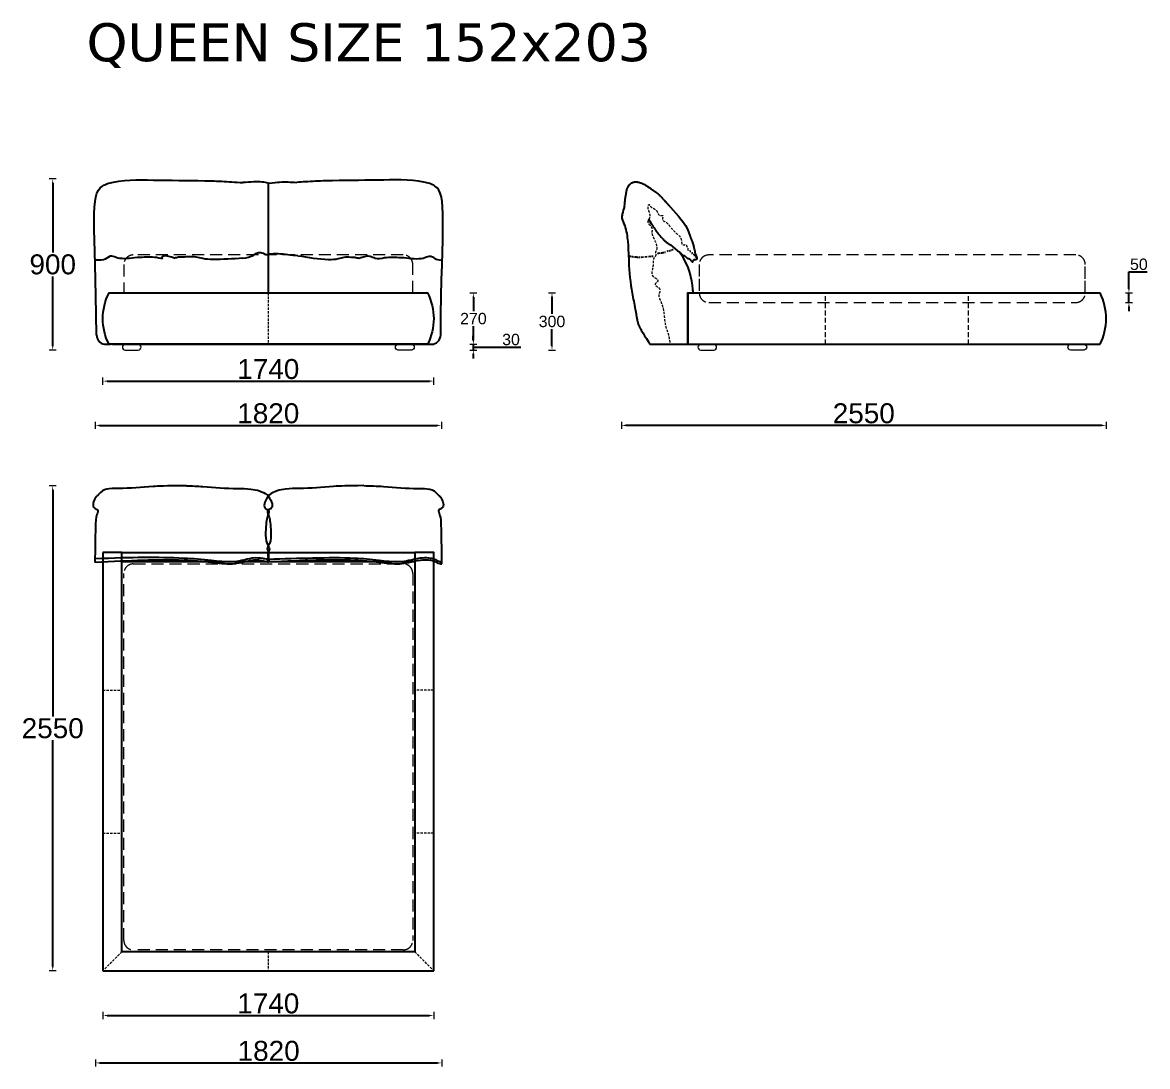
# Model space of a CAD drawing. Header units: millimetres. Extents: x -8642 to 13341, y -1807 to 10084.
# Drawn here: x -8602 to -2685, y -1707 to 3784 of the extents above; entities that cross this region are included whole.
import ezdxf

# ---------------------------------------------------------------- set-up
doc = ezdxf.new("R2010")
doc.units = ezdxf.units.MM
doc.header["$MEASUREMENT"] = 0
doc.linetypes.add('NASCOSTA', pattern=[9.525, 6.35, -3.175])
doc.linetypes.add('TRATTEGGIATA', pattern=[19.05, 12.7, -6.35])
doc.layers.add('_ARREDO', color=7, linetype='Continuous')
for name, color, linetype, lineweight in [('_CUCITURE', 8, 'TRATTEGGIATA', 9), ('_MATERASSO', 4, 'Continuous', 9), ('_PIEDINI', 3, 'Continuous', 9), ('_QUOTE', 1, 'Continuous', 9)]:
    doc.layers.add(name, color=color, linetype=linetype, lineweight=lineweight)
doc.styles.get("Standard").update_dxf_attribs({"font": 'arial.ttf'})
doc.dimstyles.new('1_1', dxfattribs={"dimscale": 15, "dimtxt": 4, "dimasz": 1.5, "dimexe": 1.25, "dimexo": 2, "dimtad": 1, "dimtih": 1, "dimtoh": 1, "dimdec": 0, "dimtxsty": 'Standard', "dimcen": 2.5, "dimclrd": 256, "dimclre": 256, "dimclrt": 256, "dimadec": 0, "dimazin": 0, "dimtfac": 1, "dimtdec": 0, "dimtmove": 0, "dimatfit": 3, "dimfxl": 1.25, "dimfxlon": 1, "dimlwe": 0, "dimarcsym": 0})

# ---------------------------------------------------------------- blocks, each defined once
blk = doc.blocks.new('*D36')
at = {"layer": '_QUOTE', "lineweight": 0, "transparency": 16777216}
for p, q in [((-8424.4, 1346.5), (-8461.9, 1346.5)), ((-8424.4, -1203.8), (-8461.9, -1203.8))]:
    blk.add_line(p, q, dxfattribs=at)
at = {"layer": '_QUOTE', "lineweight": -2, "transparency": 16777216}
for p, q in [((-8443.1, 1324), (-8443.1, 134.3)), ((-8443.1, -1181.3), (-8443.1, 8.3))]:
    blk.add_line(p, q, dxfattribs=at)
at = {"layer": '_QUOTE', "transparency": 16777216}
for points in [[(-8446.9, 1324), (-8439.4, 1324), (-8443.1, 1346.5)], [(-8446.9, -1181.3), (-8439.4, -1181.3), (-8443.1, -1203.8)]]:
    blk.add_solid(points, dxfattribs=at)
at = {"layer": 'Defpoints', "color": 0, "transparency": 16777216}
for p in [(-7739.8, 1346.5), (-8443.1, -1203.8), (-7739.8, -1203.8)]:
    blk.add_point(p, dxfattribs=at)
at = {"layer": '_QUOTE', "transparency": 16777216, "insert": (-8443.1, 71.3), "char_height": 105, "attachment_point": 5}
blk.add_mtext('2550', dxfattribs=at)
blk = doc.blocks.new('*D37')
at = {"layer": '_QUOTE', "lineweight": 0, "transparency": 16777216}
for p, q in [((-8179.3, 1878.7), (-8179.3, 1916.2)), ((-6439.3, 1878.7), (-6439.3, 1916.2))]:
    blk.add_line(p, q, dxfattribs=at)
at = {"layer": '_QUOTE', "lineweight": -2, "transparency": 16777216}
blk.add_line((-8156.8, 1897.5), (-6461.8, 1897.5), dxfattribs=at)
at = {"layer": '_QUOTE', "transparency": 16777216}
for points in [[(-8156.8, 1901.2), (-8156.8, 1893.7), (-8179.3, 1897.5)], [(-6461.8, 1901.2), (-6461.8, 1893.7), (-6439.3, 1897.5)]]:
    blk.add_solid(points, dxfattribs=at)
at = {"layer": 'Defpoints', "color": 0, "transparency": 16777216}
for p in [(-6439.3, 1897.5), (-8179.3, -103.8), (-6439.3, -103.8)]:
    blk.add_point(p, dxfattribs=at)
at = {"layer": '_QUOTE', "transparency": 16777216, "insert": (-7309.3, 1960.5), "char_height": 105, "attachment_point": 5}
blk.add_mtext('1740', dxfattribs=at)
blk = doc.blocks.new('*D38')
at = {"layer": '_QUOTE', "lineweight": 0, "transparency": 16777216}
for p, q in [((-8217.6, -1669.9), (-8217.6, -1707.4)), ((-6397.2, -1669.9), (-6397.2, -1707.4))]:
    blk.add_line(p, q, dxfattribs=at)
at = {"layer": '_QUOTE', "lineweight": -2, "transparency": 16777216}
blk.add_line((-8195.1, -1688.6), (-6419.7, -1688.6), dxfattribs=at)
at = {"layer": '_QUOTE', "transparency": 16777216}
for points in [[(-8195.1, -1684.9), (-8195.1, -1692.4), (-8217.6, -1688.6)], [(-6419.7, -1684.9), (-6419.7, -1692.4), (-6397.2, -1688.6)]]:
    blk.add_solid(points, dxfattribs=at)
at = {"layer": 'Defpoints', "color": 0, "transparency": 16777216}
for p in [(-8217.6, 1078.2), (-6397.2, 947.6), (-6397.2, -1688.6)]:
    blk.add_point(p, dxfattribs=at)
at = {"layer": '_QUOTE', "transparency": 16777216, "insert": (-7307.4, -1625.7), "char_height": 105, "attachment_point": 5}
blk.add_mtext('1820', dxfattribs=at)
blk = doc.blocks.new('*D39')
at = {"layer": '_QUOTE', "lineweight": 0, "transparency": 16777216}
for p, q in [((-8424.4, 2960.9), (-8461.9, 2960.9)), ((-8424.4, 2061.1), (-8461.9, 2061.1))]:
    blk.add_line(p, q, dxfattribs=at)
at = {"layer": '_QUOTE', "lineweight": -2, "transparency": 16777216}
for p, q in [((-8443.1, 2938.4), (-8443.1, 2574)), ((-8443.1, 2083.6), (-8443.1, 2448))]:
    blk.add_line(p, q, dxfattribs=at)
at = {"layer": '_QUOTE', "transparency": 16777216}
for points in [[(-8446.9, 2938.4), (-8439.4, 2938.4), (-8443.1, 2960.9)], [(-8446.9, 2083.6), (-8439.4, 2083.6), (-8443.1, 2061.1)]]:
    blk.add_solid(points, dxfattribs=at)
at = {"layer": 'Defpoints', "color": 0, "transparency": 16777216}
for p in [(-8443.1, 2960.9), (-7853.4, 2960.9), (-8027.5, 2061.1)]:
    blk.add_point(p, dxfattribs=at)
at = {"layer": '_QUOTE', "transparency": 16777216, "insert": (-8443.1, 2511), "char_height": 105, "attachment_point": 5}
blk.add_mtext('900', dxfattribs=at)
blk = doc.blocks.new('*D40')
at = {"layer": '_QUOTE', "lineweight": 0, "transparency": 16777216}
for p, q in [((-5836, 2361.1), (-5798.5, 2361.1)), ((-5836, 2061.1), (-5798.5, 2061.1))]:
    blk.add_line(p, q, dxfattribs=at)
at = {"layer": '_QUOTE', "lineweight": -2, "transparency": 16777216}
for p, q in [((-5817.2, 2338.6), (-5817.2, 2251.1)), ((-5817.2, 2083.6), (-5817.2, 2171.1))]:
    blk.add_line(p, q, dxfattribs=at)
at = {"layer": '_QUOTE', "transparency": 16777216}
for points in [[(-5821, 2338.6), (-5813.5, 2338.6), (-5817.2, 2361.1)], [(-5821, 2083.6), (-5813.5, 2083.6), (-5817.2, 2061.1)]]:
    blk.add_solid(points, dxfattribs=at)
at = {"layer": 'Defpoints', "color": 0, "transparency": 16777216}
for p in [(-6609.9, 2361.1), (-6609.9, 2061.1), (-5817.2, 2061.1)]:
    blk.add_point(p, dxfattribs=at)
at = {"layer": '_QUOTE', "transparency": 16777216, "insert": (-5817.2, 2211.1), "char_height": 60, "attachment_point": 5}
blk.add_mtext('300', dxfattribs=at)
blk = doc.blocks.new('*D41')
at = {"layer": '_QUOTE', "lineweight": 0, "transparency": 16777216}
for p, q in [((-6249.3, 2361.1), (-6211.8, 2361.1)), ((-6249.3, 2091.1), (-6211.8, 2091.1))]:
    blk.add_line(p, q, dxfattribs=at)
at = {"layer": '_QUOTE', "lineweight": -2, "transparency": 16777216}
for p, q in [((-6230.6, 2338.6), (-6230.6, 2266.1)), ((-6230.6, 2113.6), (-6230.6, 2186.1))]:
    blk.add_line(p, q, dxfattribs=at)
at = {"layer": '_QUOTE', "transparency": 16777216}
for points in [[(-6234.3, 2338.6), (-6226.8, 2338.6), (-6230.6, 2361.1)], [(-6234.3, 2113.6), (-6226.8, 2113.6), (-6230.6, 2091.1)]]:
    blk.add_solid(points, dxfattribs=at)
at = {"layer": 'Defpoints', "color": 0, "transparency": 16777216}
for p in [(-6798.7, 2361.1), (-6798.7, 2091.1), (-6230.6, 2091.1)]:
    blk.add_point(p, dxfattribs=at)
at = {"layer": '_QUOTE', "transparency": 16777216, "insert": (-6230.6, 2226.1), "char_height": 60, "attachment_point": 5}
blk.add_mtext('270', dxfattribs=at)
blk = doc.blocks.new('*D42')
at = {"layer": '_QUOTE', "lineweight": -2, "transparency": 16777216}
for p, q in [((-6231, 2113.6), (-6231, 2136.1)), ((-6231, 2091.1), (-6231, 2061.1)), ((-6231, 2091.1), (-6231, 2061.1)), ((-6231, 2076.1), (-6084.9, 2076.1)), ((-6084.9, 2076.1), (-5980.5, 2076.1)), ((-6231, 2038.6), (-6231, 2016.1))]:
    blk.add_line(p, q, dxfattribs=at)
at = {"layer": '_QUOTE', "lineweight": 0, "transparency": 16777216}
for p, q in [((-6249.7, 2091.1), (-6212.2, 2091.1)), ((-6249.7, 2061.1), (-6212.2, 2061.1))]:
    blk.add_line(p, q, dxfattribs=at)
at = {"layer": '_QUOTE', "transparency": 16777216}
for points in [[(-6234.7, 2113.6), (-6227.2, 2113.6), (-6231, 2091.1)], [(-6234.7, 2038.6), (-6227.2, 2038.6), (-6231, 2061.1)]]:
    blk.add_solid(points, dxfattribs=at)
at = {"layer": 'Defpoints', "color": 0, "transparency": 16777216}
for p in [(-6797.4, 2091.1), (-6591.2, 2061.1), (-6231, 2061.1)]:
    blk.add_point(p, dxfattribs=at)
at = {"layer": '_QUOTE', "transparency": 16777216, "insert": (-6032.7, 2116.1), "char_height": 60, "attachment_point": 5}
blk.add_mtext('30', dxfattribs=at)
blk = doc.blocks.new('*D43')
at = {"layer": '_QUOTE', "lineweight": -2, "transparency": 16777216}
for p, q in [((-2782.8, 2383.6), (-2782.8, 2471.7)), ((-2782.8, 2471.7), (-2687.6, 2471.7)), ((-2782.8, 2311.1), (-2782.8, 2361.1)), ((-2782.8, 2288.6), (-2782.8, 2266.1))]:
    blk.add_line(p, q, dxfattribs=at)
at = {"layer": '_QUOTE', "lineweight": 0, "transparency": 16777216}
for p, q in [((-2801.5, 2361.1), (-2764, 2361.1)), ((-2801.5, 2311.1), (-2764, 2311.1))]:
    blk.add_line(p, q, dxfattribs=at)
at = {"layer": '_QUOTE', "transparency": 16777216}
for points in [[(-2786.5, 2383.6), (-2779, 2383.6), (-2782.8, 2361.1)], [(-2786.5, 2288.6), (-2779, 2288.6), (-2782.8, 2311.1)]]:
    blk.add_solid(points, dxfattribs=at)
at = {"layer": 'Defpoints', "color": 0, "transparency": 16777216}
for p in [(-3335, 2361.1), (-3335, 2311.1), (-2782.8, 2311.1)]:
    blk.add_point(p, dxfattribs=at)
at = {"layer": '_QUOTE', "transparency": 16777216, "insert": (-2730.5, 2511.7), "char_height": 60, "attachment_point": 5}
blk.add_mtext('50', dxfattribs=at)
blk = doc.blocks.new('*D35')
at = {"layer": '_QUOTE', "lineweight": 0, "transparency": 16777216}
for p, q in [((-8179.3, -1420.4), (-8179.3, -1457.9)), ((-6439.3, -1420.4), (-6439.3, -1457.9))]:
    blk.add_line(p, q, dxfattribs=at)
at = {"layer": '_QUOTE', "lineweight": -2, "transparency": 16777216}
blk.add_line((-8156.8, -1439.1), (-6461.8, -1439.1), dxfattribs=at)
at = {"layer": '_QUOTE', "transparency": 16777216}
for points in [[(-8156.8, -1435.4), (-8156.8, -1442.9), (-8179.3, -1439.1)], [(-6461.8, -1435.4), (-6461.8, -1442.9), (-6439.3, -1439.1)]]:
    blk.add_solid(points, dxfattribs=at)
at = {"layer": 'Defpoints', "color": 0, "transparency": 16777216}
for p in [(-8179.3, -237.3), (-6439.3, -280.1), (-6439.3, -1439.1)]:
    blk.add_point(p, dxfattribs=at)
at = {"layer": '_QUOTE', "transparency": 16777216, "insert": (-7309.3, -1376.1), "char_height": 105, "attachment_point": 5}
blk.add_mtext('1740', dxfattribs=at)
blk = doc.blocks.new('*D44')
at = {"layer": '_QUOTE', "lineweight": 0, "transparency": 16777216}
for p, q in [((-5452.2, 1683.4), (-5452.2, 1645.9)), ((-2902.4, 1683.4), (-2902.4, 1645.9))]:
    blk.add_line(p, q, dxfattribs=at)
at = {"layer": '_QUOTE', "lineweight": -2, "transparency": 16777216}
blk.add_line((-2924.9, 1664.7), (-5429.7, 1664.7), dxfattribs=at)
at = {"layer": '_QUOTE', "transparency": 16777216}
for points in [[(-5429.7, 1668.4), (-5429.7, 1660.9), (-5452.2, 1664.7)], [(-2924.9, 1668.4), (-2924.9, 1660.9), (-2902.4, 1664.7)]]:
    blk.add_solid(points, dxfattribs=at)
at = {"layer": 'Defpoints', "color": 0, "transparency": 16777216}
for p in [(-5452.2, 2482.1), (-2902.4, 2226.1), (-5452.2, 1664.7)]:
    blk.add_point(p, dxfattribs=at)
at = {"layer": '_QUOTE', "transparency": 16777216, "insert": (-4177.3, 1727.7), "char_height": 105, "attachment_point": 5}
blk.add_mtext('2550', dxfattribs=at)
blk = doc.blocks.new('Sezione testata')
at = {"layer": '_ARREDO', "lineweight": 25}
for points in [[(-13185.4, -19536.9), (-13183.7, -19525.5), (-13183.5, -19523.1), (-13183.3, -19520.4), (-13183, -19517.5), (-13182.6, -19514.1), (-13182.3, -19510.4), (-13181.8, -19506.6), (-13181.5, -19502.6), (-13181, -19498.4), (-13180.3, -19494), (-13179.9, -19489.7), (-13178.4, -19480.5), (-13176.9, -19471.3), (-13176, -19466.6), (-13175, -19462.1), (-13174, -19457.8), (-13173, -19453.5), (-13171.9, -19449.3), (-13170.5, -19445.4), (-13169.3, -19441.8), (-13167.8, -19438.3), (-13166.4, -19435), (-13164.8, -19432), (-13163, -19429.3), (-13161.4, -19426.7), (-13159.6, -19424.3), (-13157.8, -19422.2), (-13156, -19420.3), (-13153.9, -19418.5), (-13152, -19416.9), (-13150, -19415.5), (-13147.8, -19414.2), (-13145.7, -19413.1), (-13143.5, -19412.2), (-13141.4, -19411.3), (-13139.1, -19410.7), (-13137, -19410.2), (-13134.7, -19409.6), (-13132.5, -19409.3), (-13130.2, -19409.1), (-13127.9, -19408.9), (-13125.7, -19408.9), (-13123.4, -19408.9), (-13118.8, -19409.1), (-13114.2, -19409.6), (-13109.7, -19410.6), (-13105.2, -19411.7), (-13100.7, -19413.1), (-13096.3, -19414.6), (-13091.8, -19416.6), (-13087.5, -19418.6), (-13083.3, -19420.6), (-13079.1, -19422.9), (-13074.9, -19425.2), (-13070.8, -19427.8), (-13067, -19430.3), (-13063.1, -19432.8), (-13055.4, -19438.2), (-13048.2, -19443.4), (-13044.7, -19446), (-13041.2, -19448.4), (-13037.9, -19450.9), (-13034.5, -19453.2), (-13031.3, -19455.4), (-13028, -19457.3), (-13024.9, -19459.3), (-13023.2, -19460.3), (-13021.6, -19461.2), (-13019.6, -19462.5), (-13018.6, -19463.3), (-13017.6, -19464.1), (-13016.4, -19464.8), (-13015.2, -19465.7), (-13013.8, -19466.8), (-13012.5, -19468.1), (-13011.1, -19469.3), (-13009.5, -19470.7), (-13007.6, -19472.3), (-13005.9, -19474), (-13004, -19475.9), (-13001.8, -19477.8), (-12999.6, -19480.1), (-12997.2, -19482.5), (-12994.7, -19485.1), (-12992.1, -19487.8), (-12989.2, -19490.8), (-12986.1, -19494.2), (-12982.9, -19497.6), (-12979.4, -19501.2), (-12977.6, -19503.3), (-12975.8, -19505.3), (-12974, -19507.4), (-12972.1, -19509.6), (-12970.1, -19511.8), (-12968, -19514.1), (-12965.8, -19516.4), (-12963.7, -19518.8), (-12961.6, -19521.3), (-12959.2, -19523.9), (-12957, -19526.6), (-12954.5, -19529.3), (-12952.1, -19532.1), (-12949.6, -19534.9), (-12946.9, -19538), (-12944.4, -19540.9), (-12943.1, -19542.5)], [(-13185.4, -19536.9), (-13186.5, -19539.9), (-13187.4, -19542.7), (-13189, -19548), (-13191.3, -19557.9), (-13194.2, -19568.3), (-13196.9, -19578.9), (-13198, -19584.2), (-13198.7, -19589.5), (-13198.9, -19594.7), (-13198.3, -19599.6), (-13197.2, -19604.7), (-13195.4, -19609.5), (-13191.4, -19619.1), (-13187.6, -19628.9), (-13184, -19639), (-13180.9, -19649.1), (-13178.2, -19659.5), (-13175.7, -19669.9), (-13173.5, -19680.3), (-13171.6, -19690.7), (-13170.1, -19701.2), (-13168.9, -19711.7), (-13167.8, -19722.2), (-13166.2, -19743.1), (-13165.3, -19764.2), (-13164.6, -19785.1), (-13163, -19827.2), (-13162.1, -19848.3), (-13160.7, -19869.6), (-13158.8, -19890.7), (-13156.6, -19911.7), (-13154.1, -19932.5), (-13151.2, -19953), (-13148.1, -19973.5), (-13144.5, -19993.7), (-13140.7, -20014.4), (-13138.6, -20025), (-13136.6, -20035.9), (-13132.2, -20058.1), (-13130.1, -20069), (-13128.1, -20079.4), (-13127.2, -20084.3), (-13126.4, -20088.7), (-13125.8, -20093), (-13125, -20097), (-13124.4, -20100.5), (-13123.9, -20103.9), (-13123.5, -20106.6), (-13123.3, -20108.8), (-13122.9, -20110.8), (-13122.7, -20113), (-13122.3, -20114.6), (-13122.2, -20116.4), (-13121.8, -20118.4), (-13121.3, -20121), (-13120.6, -20123.9), (-13119.8, -20127.5), (-13119, -20131.9), (-13117.9, -20136.8), (-13116.8, -20142.3), (-13116, -20145.6), (-13115.3, -20148.9), (-13114.3, -20152.5), (-13113.6, -20154.7), (-13113, -20157.3), (-13111.6, -20160.6), (-13110.7, -20162.5), (-13109.6, -20164.7), (-13108.5, -20167.1), (-13107.1, -20169.9), (-13105.5, -20172.9), (-13103.7, -20176.2), (-13101.8, -20179.8), (-13099.4, -20183.9), (-13096.7, -20188.4), (-13093.8, -20193.4), (-13090.9, -20198.7), (-13087.2, -20204.5), (-13083.5, -20211), (-13079.3, -20217.8), (-13074.8, -20225.1), (-13069.9, -20233), (-13064.6, -20241.6), (-13058.8, -20250.8), (-13052.6, -20260.6), (-13051, -20263.2), (-12851.6, -20263.2)], [(-13058.5, -19605.6), (-13044.4, -19627.9), (-13043, -19629.7), (-13042, -19631.6), (-13040.8, -19633.5), (-13039.7, -19635.2), (-13038.5, -19636.9), (-13037.4, -19638.5), (-13036.5, -19640.2), (-13035.4, -19641.8), (-13034.5, -19643.2), (-13033.5, -19644.7), (-13032.6, -19646.2), (-13031.6, -19647.5), (-13030.8, -19648.8), (-13029.2, -19651.3), (-13027.6, -19653.8), (-13026.1, -19655.9), (-13024.7, -19657.9), (-13023.4, -19660), (-13022.1, -19661.6), (-13021, -19663.3), (-13019.9, -19664.9), (-13018.8, -19666.4), (-13018, -19667.7), (-13017, -19669), (-13016.3, -19670.1), (-13015.3, -19671.3), (-13014.6, -19672.2), (-13013.9, -19673.3), (-13013.2, -19674.2), (-13012.5, -19675.1), (-13011.3, -19676.6), (-13010, -19678.2), (-13007.6, -19681.3), (-13002.6, -19687.2), (-12997.8, -19693.1), (-12992.7, -19698.8), (-12990.2, -19701.8), (-12987.5, -19704.7), (-12984.9, -19707.4), (-12982.3, -19710.2), (-12979.5, -19712.8), (-12976.7, -19715.5), (-12973.7, -19718.1), (-12970.8, -19720.7), (-12967.9, -19723.2), (-12965, -19725.6), (-12961.9, -19728), (-12958.7, -19730.2), (-12955.7, -19732.6), (-12952.5, -19734.7), (-12949.2, -19736.7), (-12946, -19738.8), (-12942.5, -19740.7), (-12906.1, -19772), (-12899.1, -19775.4), (-12897.5, -19776.4), (-12895.8, -19777.3), (-12894.3, -19778.5), (-12892.7, -19779.7), (-12891.5, -19781.2), (-12890.2, -19782.7), (-12887.7, -19785.8), (-12886.6, -19787.3), (-12885.2, -19788.8), (-12884, -19790.1), (-12883.2, -19790.8), (-12882.5, -19791.3), (-12881.7, -19791.9), (-12880.9, -19792.5), (-12880.1, -19792.7), (-12879.3, -19793.3), (-12877.4, -19793.9), (-12875.7, -19794.5), (-12873.8, -19795.2), (-12872, -19795.9), (-12870.2, -19796.7), (-12869.3, -19797.1), (-12868.6, -19797.6), (-12867.1, -19798.7), (-12865.5, -19800), (-12862.7, -19802.7), (-12861.4, -19804), (-12859.8, -19805.2), (-12858.3, -19806.3), (-12856.6, -19807.5), (-12854.9, -19808.5), (-12853.1, -19809.4), (-12849.7, -19811.1), (-12847.9, -19811.8), (-12846.3, -19812.6), (-12844.9, -19813.6), (-12843.3, -19814.4), (-12841.9, -19815.7), (-12840.4, -19816.9), (-12839.6, -19817.6), (-12838.9, -19818.3), (-12838.1, -19819.1), (-12837.2, -19820), (-12835.6, -19821.9), (-12834, -19824), (-12832.2, -19825.9), (-12831.3, -19826.9), (-12830.5, -19827.6), (-12829.9, -19828.4), (-12829.1, -19829), (-12828.4, -19829.6), (-12827.7, -19829.7), (-12827.5, -19829.8), (-12827.1, -19829.9), (-12826.9, -19830), (-12826.5, -19829.9), (-12826.4, -19829.7), (-12826.1, -19829.6), (-12826, -19829.3), (-12825.7, -19829), (-12825.4, -19828.2), (-12825.1, -19827.3), (-12824.9, -19826.3), (-12824.7, -19825.3), (-12824.2, -19824.4), (-12823.8, -19823.3), (-12823.2, -19822.3), (-12822.7, -19821.4), (-12822.1, -19820.6), (-12821.4, -19819.8), (-12820.5, -19819.2), (-12819.7, -19818.5), (-12818.9, -19818.1), (-12818, -19817.6), (-12816.1, -19816.9), (-12815.2, -19816.8), (-12814.2, -19816.9), (-12813.3, -19816.8), (-12812.3, -19817), (-12811.3, -19817.1), (-12810.3, -19817.3), (-12808.2, -19817.7)], [(-12846.7, -19676), (-12844.9, -19681.5), (-12843.6, -19684.9), (-12841.4, -19691.5), (-12840.1, -19694.7), (-12838.9, -19697.9), (-12837.7, -19700.9), (-12836.4, -19704.1), (-12835.2, -19707.1), (-12834, -19710.1), (-12832.9, -19713), (-12831.8, -19715.8), (-12830.6, -19718.6), (-12829.5, -19721.5), (-12825.8, -19732.6), (-12825, -19735.4), (-12824.3, -19738.2), (-12822.9, -19743.6), (-12821.4, -19749.1), (-12820.7, -19751.9), (-12820.1, -19754.8), (-12818.7, -19760.7), (-12817.3, -19766.7), (-12815.8, -19772.7), (-12814.4, -19778.8), (-12812.9, -19785), (-12811.4, -19791.1), (-12804.2, -19808.2)]]:
    blk.add_lwpolyline(points, dxfattribs=at)
at = {"layer": '_ARREDO'}
blk.add_lwpolyline([(-12851.6, -20263.2), (-12851.6, -19993.2), (-12823.5, -19993.2)], dxfattribs=at)
for points in [[(-12943.1, -19542.5), (-12907.3, -19584.1), (-12864, -19624), (-12846.7, -19676)], [(-12804.2, -19808.2), (-12802.8, -19811.4), (-12804.9, -19818.5), (-12808.2, -19817.7)]]:
    blk.add_open_spline(points, degree=3, dxfattribs=at)
at = {"layer": '_ARREDO', "lineweight": 25}
blk.add_open_spline([(-12823.5, -19993.2), (-12824.2, -19986.4), (-12825, -19979.5), (-12825.8, -19972.7), (-12825.8, -19972.7), (-12825.8, -19972.7), (-12825.8, -19972.7), (-12831.6, -19921.4), (-12839.3, -19854.5), (-12895, -19777.9)], degree=3, knots=[-19.746579, -19.746579, -19.746579, -19.746579, -0.0005, -0.0005, -0.0005, 0, 0, 0, 200.280771, 200.280771, 200.280771, 200.280771], dxfattribs=at)
at = {"layer": '_CUCITURE', "lineweight": 25}
for points in [[(-13151.2, -19802.1), (-13156.4, -19801.4)], [(-13141.6, -19803.5), (-13148, -19802.5)], [(-13132.2, -19804.7), (-13136.3, -19804.2), (-13138.4, -19803.9)], [(-13122.7, -19805.5), (-13126.3, -19805.4), (-13129, -19804.9)], [(-13113.1, -19806), (-13116.3, -19805.8), (-13119.5, -19805.7)], [(-13103.4, -19806.1), (-13106.1, -19806.1), (-13110, -19806)], [(-13044, -19801.6), (-13046.2, -19801.8), (-13100.3, -19806)], [(-13034.3, -19801.5), (-13040.8, -19801.6)], [(-13011.8, -19785), (-13006.7, -19784.3)], [(-13003.6, -19783.8), (-12997.1, -19782.8)], [(-12994, -19782.3), (-12991.7, -19782.1), (-12987.7, -19781.3)], [(-12984.6, -19780.8), (-12982, -19780.4), (-12978.2, -19779.6)], [(-12975.1, -19779.1), (-12972, -19778.4), (-12968.9, -19777.7)], [(-12961.1, -19774.2), (-12954.9, -19772.1)], [(-12951.9, -19771.2), (-12946.8, -19769.6)], [(-12943.7, -19768.9), (-12940.2, -19768.1), (-12937.5, -19767.2)], [(-12934.4, -19766.5), (-12930.5, -19765.3), (-12928.5, -19764.7)]]:
    blk.add_lwpolyline(points, dxfattribs=at)
at = {"layer": '_CUCITURE'}
blk.add_spline([(-12944.6, -20254), (-12953.1, -20211.4), (-12968.3, -20162.2), (-12974.3, -20113.5), (-12989.9, -20046.1), (-13001.8, -19998.9), (-12997.3, -19975.3), (-13002.4, -19967.7), (-13019.2, -19954.9), (-13020.7, -19943.4), (-13008, -19929.5), (-13032.8, -19907.2), (-13034.3, -19858.4), (-13032.6, -19828.2), (-13026.9, -19806.2), (-13018.7, -19794), (-13020.6, -19780.3), (-13015.4, -19767.2), (-13014.2, -19749.7), (-13028.8, -19708.6), (-13039, -19678.9), (-13039.3, -19653.1), (-13058, -19627.2), (-13060.8, -19613.2), (-13053.3, -19600.4), (-13050.5, -19586.9), (-13055.6, -19563.6), (-13060.9, -19543), (-13055.6, -19527.7), (-13049.4, -19536.5), (-13031.2, -19549), (-13014.2, -19563.6), (-12996.4, -19586.5), (-12984.6, -19585.8), (-12984.9, -19606.7), (-12970.8, -19618.8), (-12948.4, -19639.8), (-12909.9, -19681.5), (-12887.1, -19709.5), (-12876.1, -19740.5), (-12861.5, -19739.5), (-12856.2, -19751.2), (-12851.2, -19757.5), (-12851.2, -19767.6), (-12842, -19767.2), (-12839.2, -19777.2), (-12828.6, -19780.9), (-12830.5, -19789), (-12820, -19790.4), (-12818.1, -19799.9), (-12808.1, -19805.2), (-12804.8, -19814.4)], degree=3, dxfattribs=at)
blk = doc.blocks.new('*D34')
at = {"layer": '_QUOTE', "lineweight": 0, "transparency": 16777216}
for p, q in [((-8219.5, 1683.4), (-8219.5, 1645.9)), ((-6399.2, 1683.4), (-6399.2, 1645.9))]:
    blk.add_line(p, q, dxfattribs=at)
at = {"layer": '_QUOTE', "lineweight": -2, "transparency": 16777216}
blk.add_line((-8197, 1664.7), (-6421.7, 1664.7), dxfattribs=at)
at = {"layer": '_QUOTE', "transparency": 16777216}
for points in [[(-8197, 1668.4), (-8197, 1660.9), (-8219.5, 1664.7)], [(-6421.7, 1668.4), (-6421.7, 1660.9), (-6399.2, 1664.7)]]:
    blk.add_solid(points, dxfattribs=at)
at = {"layer": 'Defpoints', "color": 0, "transparency": 16777216}
for p in [(-8219.5, 2856.4), (-6399.2, 2725.8), (-6399.2, 1664.7)]:
    blk.add_point(p, dxfattribs=at)
at = {"layer": '_QUOTE', "transparency": 16777216, "insert": (-7309.3, 1727.7), "char_height": 105, "attachment_point": 5}
blk.add_mtext('1820', dxfattribs=at)

msp = doc.modelspace()

# ---------------------------------------------------------------- linework, layer by layer
at = {"layer": '_ARREDO', "color": 0}
for p, q in [((-7310.7, 2938.8), (-7310.1, 2361.1)), ((-7310.7, 2938.8), (-7310.1, 2361.1)), ((-7308.4, 2361.1), (-7308.5, 2938.1)), ((-8171.3, 2091.2), (-8138.4, 2091.1)), ((-8129.3, 2091.1), (-6439.3, 2091.1))]:
    msp.add_line(p, q, dxfattribs=at)
at = {"layer": '_ARREDO'}
msp.add_line((-5102.4, 2091.1), (-2934.7, 2091.1), dxfattribs=at)
msp.add_lwpolyline([(-6471.6, 2091.1), (-8147.1, 2091.1, -0.238729), (-8147.1, 2361.1), (-6471.6, 2361.1, -0.238729)], format="xyb", close=True, dxfattribs=at)
for points in [[(-5102.4, 2091.1), (-5102.4, 2361.1)], [(-5102.4, 2361.1), (-5102.4, 2091.1)], [(-5102.4, 2361.1), (-2934.7, 2361.1)], [(-6471.6, 2091.1), (-6452.7, 2091.2)], [(-8179.3, 996.2), (-8179.3, -1203.8)], [(-8079.3, -1103.8), (-8079.3, 996.2), (-8179.3, 996.2)], [(-6439.3, -1203.8), (-6439.3, 996.2), (-6539.3, 996.2), (-6539.3, -1103.8)], [(-6539.3, -1103.8), (-8079.3, -1103.8)], [(-8179.3, -1203.8), (-6439.3, -1203.8)]]:
    msp.add_lwpolyline(points, dxfattribs=at)
msp.add_lwpolyline([(-2934.7, 2091.1), (-2934.7, 2091.1, 0.238729), (-2934.7, 2361.1, 0.238729)], format="xyb", dxfattribs=at)
msp.add_lwpolyline([(-8079.3, 946.2), (-8079.3, 996.2), (-6539.3, 996.2), (-6539.3, 946.2)], close=True, dxfattribs=at)
at = {"layer": '_ARREDO', "color": 0}
for centre, radius, start, end in [((-8160.9, 2142), 51.9, 181.44473, 258.3601), ((-6452.7, 2141.2), 50, 270.04276, 359.40329)]:
    msp.add_arc(centre, radius, start, end, dxfattribs=at)
for points, knots in [([(-8212.7, 2140.6), (-8218.4, 2738.8), (-8257.1, 2908.9), (-8073.1, 2960.5), (-7863.1, 2952.1), (-7674.9, 2954.4), (-7517.7, 2947.2), (-7462.8, 2943), (-7443.6, 2942.2)], [0.97874, 0.97874, 0.97874, 0.97874, 33.87459, 41.444807, 67.800101, 98.55114, 109.295887, 115.063562, 115.063562, 115.063562, 115.063562]), ([(-6402.7, 2140.6), (-6397.1, 2738.8), (-6358.4, 2908.9), (-6542.3, 2960.5), (-6752.4, 2952.1), (-6940.5, 2954.4), (-7093.5, 2947.4), (-7144.2, 2943.7), (-7159.2, 2942.9)], [0.978652, 0.978652, 0.978652, 0.978652, 33.87459, 41.444807, 67.800101, 98.55114, 109.295887, 113.789424, 113.789424, 113.789424, 113.789424]), ([(-7309.4, 2938.1), (-7319.2, 2940.7), (-7355.4, 2949.2), (-7402.2, 2943.9), (-7443.6, 2942.2)], [141.247301, 141.247301, 141.247301, 141.247301, 145.493894, 156.0179, 156.0179, 156.0179, 156.0179]), ([(-7309.4, 2938.1), (-7278.2, 2940.7), (-7233.3, 2948.5), (-7190.1, 2944.6), (-7159.2, 2942.9)], [142.576049, 142.576049, 142.576049, 142.576049, 146.822642, 156.169675, 156.169675, 156.169675, 156.169675]), ([(-7193.7, 2559.9), (-7227.9, 2565.2), (-7264.8, 2569.3), (-7305.2, 2565), (-7309.3, 2564.9)], [99.121874, 99.121874, 99.121874, 99.121874, 109.465772, 110.6844, 110.6844, 110.6844, 110.6844]), ([(-7739.8, 1347.5), (-7857.9, 1346.6), (-7947.2, 1342.5), (-8060.4, 1330.9), (-8173.4, 1333.1), (-8186.5, 1315.4), (-8225.6, 1279.1), (-8241.6, 1230.4), (-8199.8, 1222.3), (-8215.2, 1186.7), (-8219.4, 1166.2), (-8221.4, 944.9)], [1323.899986, 1323.899986, 1323.899986, 1323.899986, 1427.9085, 1645.520083, 1731.152126, 1839.404734, 1862.672187, 1931.372978, 1952.584466, 1981.71284, 2036.703079, 2036.703079, 2036.703079, 2036.703079]), ([(-7739.8, 1347.5), (-7710.9, 1346.6), (-7621.7, 1342.5), (-7508.5, 1330.9), (-7395.5, 1333.1), (-7336, 1316.4), (-7311.7, 1296), (-7309.6, 1294)], [1323.899986, 1323.899986, 1323.899986, 1323.899986, 1427.9085, 1645.520083, 1731.152126, 1839.404734, 1850.000893, 1850.000893, 1850.000893, 1850.000893]), ([(-6807.6, 1348), (-6896.6, 1347.1), (-6991.7, 1343.1), (-7110.7, 1330.9), (-7223.7, 1333.1), (-7283.2, 1316.4), (-7307.5, 1296), (-7309.6, 1294)], [1302.922883, 1302.922883, 1302.922883, 1302.922883, 1427.9085, 1645.520083, 1731.152126, 1839.404734, 1850.000893, 1850.000893, 1850.000893, 1850.000893]), ([(-6807.6, 1348), (-6772.9, 1347.1), (-6677.8, 1343.1), (-6558.8, 1330.9), (-6445.8, 1333.1), (-6432.6, 1315.4), (-6393.5, 1279.1), (-6377.6, 1230.4), (-6419.4, 1222.3), (-6403, 1184.5), (-6399.2, 1163), (-6398.2, 936.4)], [1302.922883, 1302.922883, 1302.922883, 1302.922883, 1427.9085, 1645.520083, 1731.152126, 1839.404734, 1862.672187, 1931.372978, 1952.584466, 1981.71284, 2043.327416, 2043.327416, 2043.327416, 2043.327416]), ([(-8221.4, 944.9), (-8027.4, 954.6), (-7861.8, 964.3), (-7620.2, 948.3), (-7518.7, 932.4), (-7445.4, 943.5), (-7380.2, 962.6), (-7350.1, 955.5), (-7313.8, 947.8), (-7308.1, 947.2)], [9.23544, 9.23544, 9.23544, 9.23544, 56.33891, 70.896853, 81.985192, 86.801344, 93.037044, 102.209071, 104.313668, 104.313668, 104.313668, 104.313668]), ([(-8221.2, 964.5), (-8019.7, 972.1), (-7858.3, 974.4), (-7620.9, 959.6), (-7519.5, 943.7), (-7446.2, 954.7), (-7381, 973.9), (-7350.3, 966.5), (-7329.2, 964.4), (-7307.9, 961.9)], [11.201003, 11.201003, 11.201003, 11.201003, 57.024861, 71.582805, 82.671143, 87.487296, 93.722995, 102.895022, 105.505868, 105.505868, 105.505868, 105.505868]), ([(-7308.1, 947.2), (-7121.4, 955.7), (-6929.1, 963.5), (-6740.5, 948.3), (-6639.1, 932.4), (-6565.7, 943.5), (-6500.6, 962.6), (-6426.5, 953.7), (-6424.1, 941), (-6400.9, 936.8), (-6398.6, 936.4), (-6398.3, 936.4), (-6398, 936.4), (-6397.2, 936.4)], [13.178188, 13.178188, 13.178188, 13.178188, 56.33891, 70.896853, 81.985192, 86.801344, 93.037044, 102.209071, 108.619238, 109.293019, 109.293019, 109.293019, 109.340932, 109.340932, 109.340932, 109.340932]), ([(-7307.9, 961.9), (-7152.1, 964.8), (-6943.5, 975.8), (-6741.3, 959.5), (-6639.8, 943.7), (-6566.5, 954.7), (-6501.3, 973.9), (-6427.3, 965), (-6424.9, 952.2), (-6401.6, 948.1), (-6399.4, 947.7), (-6399.2, 947.6), (-6399.1, 947.6), (-6397.2, 947.6)], [9.670093, 9.670093, 9.670093, 9.670093, 57.024861, 71.582805, 82.671143, 87.487296, 93.722995, 102.895022, 109.305189, 109.97897, 109.97897, 109.97897, 110.02915, 110.02915, 110.02915, 110.02915])]:
    msp.add_open_spline(points, degree=3, knots=knots, dxfattribs=at)
at = {"layer": '_ARREDO'}
for points, knots in [([(-7443, 2543.6), (-7496.2, 2540.4), (-7566.4, 2536.2), (-7649.2, 2538.6), (-7699.5, 2555.9), (-7742.9, 2549), (-7780.9, 2550.7), (-7802.8, 2541.7), (-7827.7, 2553.5), (-7853, 2558), (-7873.4, 2551.2), (-7857.5, 2538), (-7909.6, 2552.7), (-7959.8, 2549.3), (-8027.7, 2545.5), (-8089, 2534.5), (-8141.2, 2563.2), (-8162.2, 2535), (-8193.9, 2532.6), (-8219.3, 2532.9)], [0, 0, 0, 0, 160.191262, 211.361434, 246.70273, 317.479205, 339.361403, 360.589837, 384.323596, 417.889123, 435.335847, 447.911164, 498.95428, 584.308715, 600.994472, 704.120715, 748.396454, 820.870352, 891.233399, 891.233399, 891.233399, 891.233399]), ([(-7153.7, 2557.2), (-7100.2, 2549.5), (-7029.9, 2534.9), (-6946, 2538.7), (-6895.8, 2555.9), (-6892.4, 2549), (-6854.4, 2550.7), (-6832.5, 2541.7), (-6807.6, 2553.5), (-6782.3, 2558), (-6761.9, 2551.2), (-6737.8, 2538), (-6685.7, 2552.7), (-6635.5, 2549.3), (-6567.6, 2545.5), (-6506.3, 2534.5), (-6454.1, 2563.2), (-6437.4, 2540.8), (-6416.2, 2535), (-6396.1, 2533.5)], [0, 0, 0, 0, 163.129336, 214.299509, 249.640804, 320.41728, 342.299478, 363.527911, 387.26167, 420.827197, 438.273921, 450.849238, 501.892355, 587.246789, 603.932546, 707.058789, 751.334528, 823.808426, 872.558092, 872.558092, 872.558092, 872.558092]), ([(-7309.6, 1294), (-7330.3, 1262.8), (-7340.5, 1227.3), (-7300.1, 1219.4), (-7317.1, 1180.3), (-7321.8, 1151.1), (-7326, 1040.3), (-7295.7, 1019.6), (-7315.4, 995.7), (-7307.8, 973.5), (-7313.9, 953.1), (-7314, 946.2)], [1866.717018, 1866.717018, 1866.717018, 1866.717018, 1931.372978, 1952.584466, 1981.71284, 2047.171298, 2078.134974, 2120.549862, 2140.836472, 2171.731521, 2202.716032, 2202.716032, 2202.716032, 2202.716032]), ([(-7309.6, 1294), (-7288.9, 1262.8), (-7278.7, 1227.3), (-7319.1, 1219.4), (-7302.2, 1180.3), (-7297.4, 1151.1), (-7293.2, 1040.3), (-7323.5, 1019.6), (-7303.8, 995.7), (-7311.4, 973.5), (-7305.3, 953.1), (-7305.2, 946.2)], [1866.717018, 1866.717018, 1866.717018, 1866.717018, 1931.372978, 1952.584466, 1981.71284, 2047.171298, 2078.134974, 2120.549862, 2140.836472, 2171.731521, 2202.716032, 2202.716032, 2202.716032, 2202.716032])]:
    msp.add_open_spline(points, degree=3, knots=knots, dxfattribs=at)
msp.add_spline([(-7443, 2543.6), (-7386, 2560.7), (-7366.1, 2572.6), (-7342.5, 2572.6), (-7321.5, 2564), (-7311.1, 2564.9), (-7309.3, 2564.9), (-7309.2, 2564.7)], degree=3, dxfattribs=at)
at = {"layer": '_ARREDO', "color": 0}
for points in [[(-7153.7, 2557.2), (-7171.4, 2559.5), (-7184.2, 2559), (-7193.7, 2559.9)], [(-7307.9, 1030.6), (-7307.9, 1029.1), (-7307.9, 1027.6), (-7307.9, 1026)]]:
    msp.add_open_spline(points, degree=3, dxfattribs=at)
at = {"layer": '_CUCITURE'}
for p, q in [((-7309.3, 2361.1), (-7309.3, 2091.1)), ((-8179.3, 272.9), (-8079.3, 272.9)), ((-6439.3, 272.9), (-6539.3, 272.9)), ((-8179.3, -480.5), (-8079.3, -480.5)), ((-6439.3, -480.5), (-6539.3, -480.5)), ((-7309.3, -1103.8), (-7309.3, -1203.8))]:
    msp.add_line(p, q, dxfattribs=at)
at = {"layer": '_CUCITURE', "ltscale": 2}
for p, q in [((-4379.1, 2091.1), (-4379.1, 2361.1)), ((-3625.8, 2091.1), (-3625.8, 2361.1))]:
    msp.add_line(p, q, dxfattribs=at)
at = {"layer": '_CUCITURE'}
for points in [[(-8079.3, -1103.8), (-8179.3, -1203.8)], [(-6539.3, -1103.8), (-6439.3, -1203.8)]]:
    msp.add_lwpolyline(points, dxfattribs=at)
at = {"layer": '_MATERASSO', "linetype": 'NASCOSTA', "ltscale": 10}
msp.add_lwpolyline([(-6549.3, 2361.1), (-6549.3, 2511.1, 0.414214), (-6599.3, 2561.1), (-8019.3, 2561.1, 0.414214), (-8069.3, 2511.1), (-8069.3, 2381.3), (-8069.3, 2361.1)], format="xyb", dxfattribs=at)
for points in [[(-5042.4, 2436.1), (-5042.4, 2361.1, 0.414214), (-4992.4, 2311.1), (-3062.4, 2311.1, 0.414214), (-3012.4, 2361.1), (-3012.4, 2436.1), (-3012.4, 2511.1, 0.414214), (-3062.4, 2561.1), (-4992.4, 2561.1, 0.414214), (-5042.4, 2511.1)], [(-8019.3, 936.2), (-6599.3, 936.2, -0.414214), (-6549.3, 886.2), (-6549.3, -1043.8, -0.414214), (-6599.3, -1093.8), (-8019.3, -1093.8, -0.414214), (-8069.3, -1043.8), (-8069.3, 886.2, -0.414214)]]:
    msp.add_lwpolyline(points, format="xyb", close=True, dxfattribs=at)
at = {"layer": '_PIEDINI'}
for points in [[(-8061.9, 2061.1), (-7993.1, 2061.1, 1), (-7993.1, 2091.1), (-8061.9, 2091.1, 1)], [(-6556.8, 2061.1), (-6625.6, 2061.1, -1), (-6625.6, 2091.1), (-6556.8, 2091.1, -1)], [(-5035, 2061.1), (-4966.2, 2061.1, 1), (-4966.2, 2091.1), (-5035, 2091.1, 1)], [(-3019.9, 2061.1), (-3088.7, 2061.1, -1), (-3088.7, 2091.1), (-3019.9, 2091.1, -1)]]:
    msp.add_lwpolyline(points, format="xyb", close=True, dxfattribs=at)

# ---------------------------------------------------------------- block references
at = {"layer": '_ARREDO'}
msp.add_blockref('Sezione testata', (7749.1, 22354.3), dxfattribs=at)

# ---------------------------------------------------------------- texts
at = {"insert": (-8265.5, 3780.2), "char_height": 200, "attachment_point": 1}
msp.add_mtext_dynamic_manual_height_columns('{\\fVerdana|b0|i0|c0|p34;QUEEN SIZE 152x203}', width=7029.796, gutter_width=1, heights=[0], dxfattribs=at)

# ---------------------------------------------------------------- dimensions: what is measured, and where the dimension line sits
at = {"layer": '_QUOTE'}
for base, p1, p2, picture, middle in [((-8443.1, 2960.9), (-8027.5, 2061.1), (-7853.4, 2960.9), '*D39', (-8443.1, 2511)), ((-8443.1, -1203.8), (-7739.8, 1346.5), (-7739.8, -1203.8), '*D36', (-8443.1, 71.3))]:
    dim = msp.add_linear_dim(base=base, p1=p1, p2=p2, angle=90, dimstyle='1_1', override={"dimtxt": 7}, dxfattribs=at)
    dim.commit()
    dim.dimension.update_dxf_attribs({"geometry": picture, "text_midpoint": middle})
for base, p1, p2, picture, middle in [((-6399.2, 1664.7), (-8219.5, 2856.4), (-6399.2, 2725.8), '*D34', (-7309.3, 1727.7)), ((-5452.2, 1664.7), (-2902.4, 2226.1), (-5452.2, 2482.1), '*D44', (-4177.3, 1727.7)), ((-6439.3, 1897.5), (-8179.3, -103.8), (-6439.3, -103.8), '*D37', (-7309.3, 1960.5)), ((-6397.2, -1688.6), (-8217.6, 1078.2), (-6397.2, 947.6), '*D38', (-7307.4, -1625.7)), ((-6439.3, -1439.1), (-8179.3, -237.3), (-6439.3, -280.1), '*D35', (-7309.3, -1376.1))]:
    dim = msp.add_linear_dim(base=base, p1=p1, p2=p2, dimstyle='1_1', override={"dimtxt": 7}, dxfattribs=at)
    dim.commit()
    dim.dimension.update_dxf_attribs({"geometry": picture, "text_midpoint": middle})
at = {"layer": '_QUOTE', "color": 0}
dim = msp.add_linear_dim(base=(-2782.8, 2311.1), p1=(-3335, 2361.1), p2=(-3335, 2311.1), angle=90, dimstyle='1_1', dxfattribs=at)
dim.commit()
dim.dimension.update_dxf_attribs({"geometry": '*D43', "text_midpoint": (-2730.5, 2471.7), "dimtype": 160})
for base, p1, p2, picture, middle in [((-6230.6, 2091.1), (-6798.7, 2361.1), (-6798.7, 2091.1), '*D41', (-6230.6, 2226.1)), ((-5817.2, 2061.1), (-6609.9, 2361.1), (-6609.9, 2061.1), '*D40', (-5817.2, 2211.1))]:
    dim = msp.add_linear_dim(base=base, p1=p1, p2=p2, angle=90, dimstyle='1_1', dxfattribs=at)
    dim.commit()
    dim.dimension.update_dxf_attribs({"geometry": picture, "text_midpoint": middle})
dim = msp.add_linear_dim(base=(-6231, 2061.1), p1=(-6797.4, 2091.1), p2=(-6591.2, 2061.1), angle=90, dimstyle='1_1', override={"dimtmove": 1}, dxfattribs=at)
dim.commit()
dim.dimension.update_dxf_attribs({"geometry": '*D42', "text_midpoint": (-6075.5, 2116.1)})

doc.saveas('drawing.dxf')
